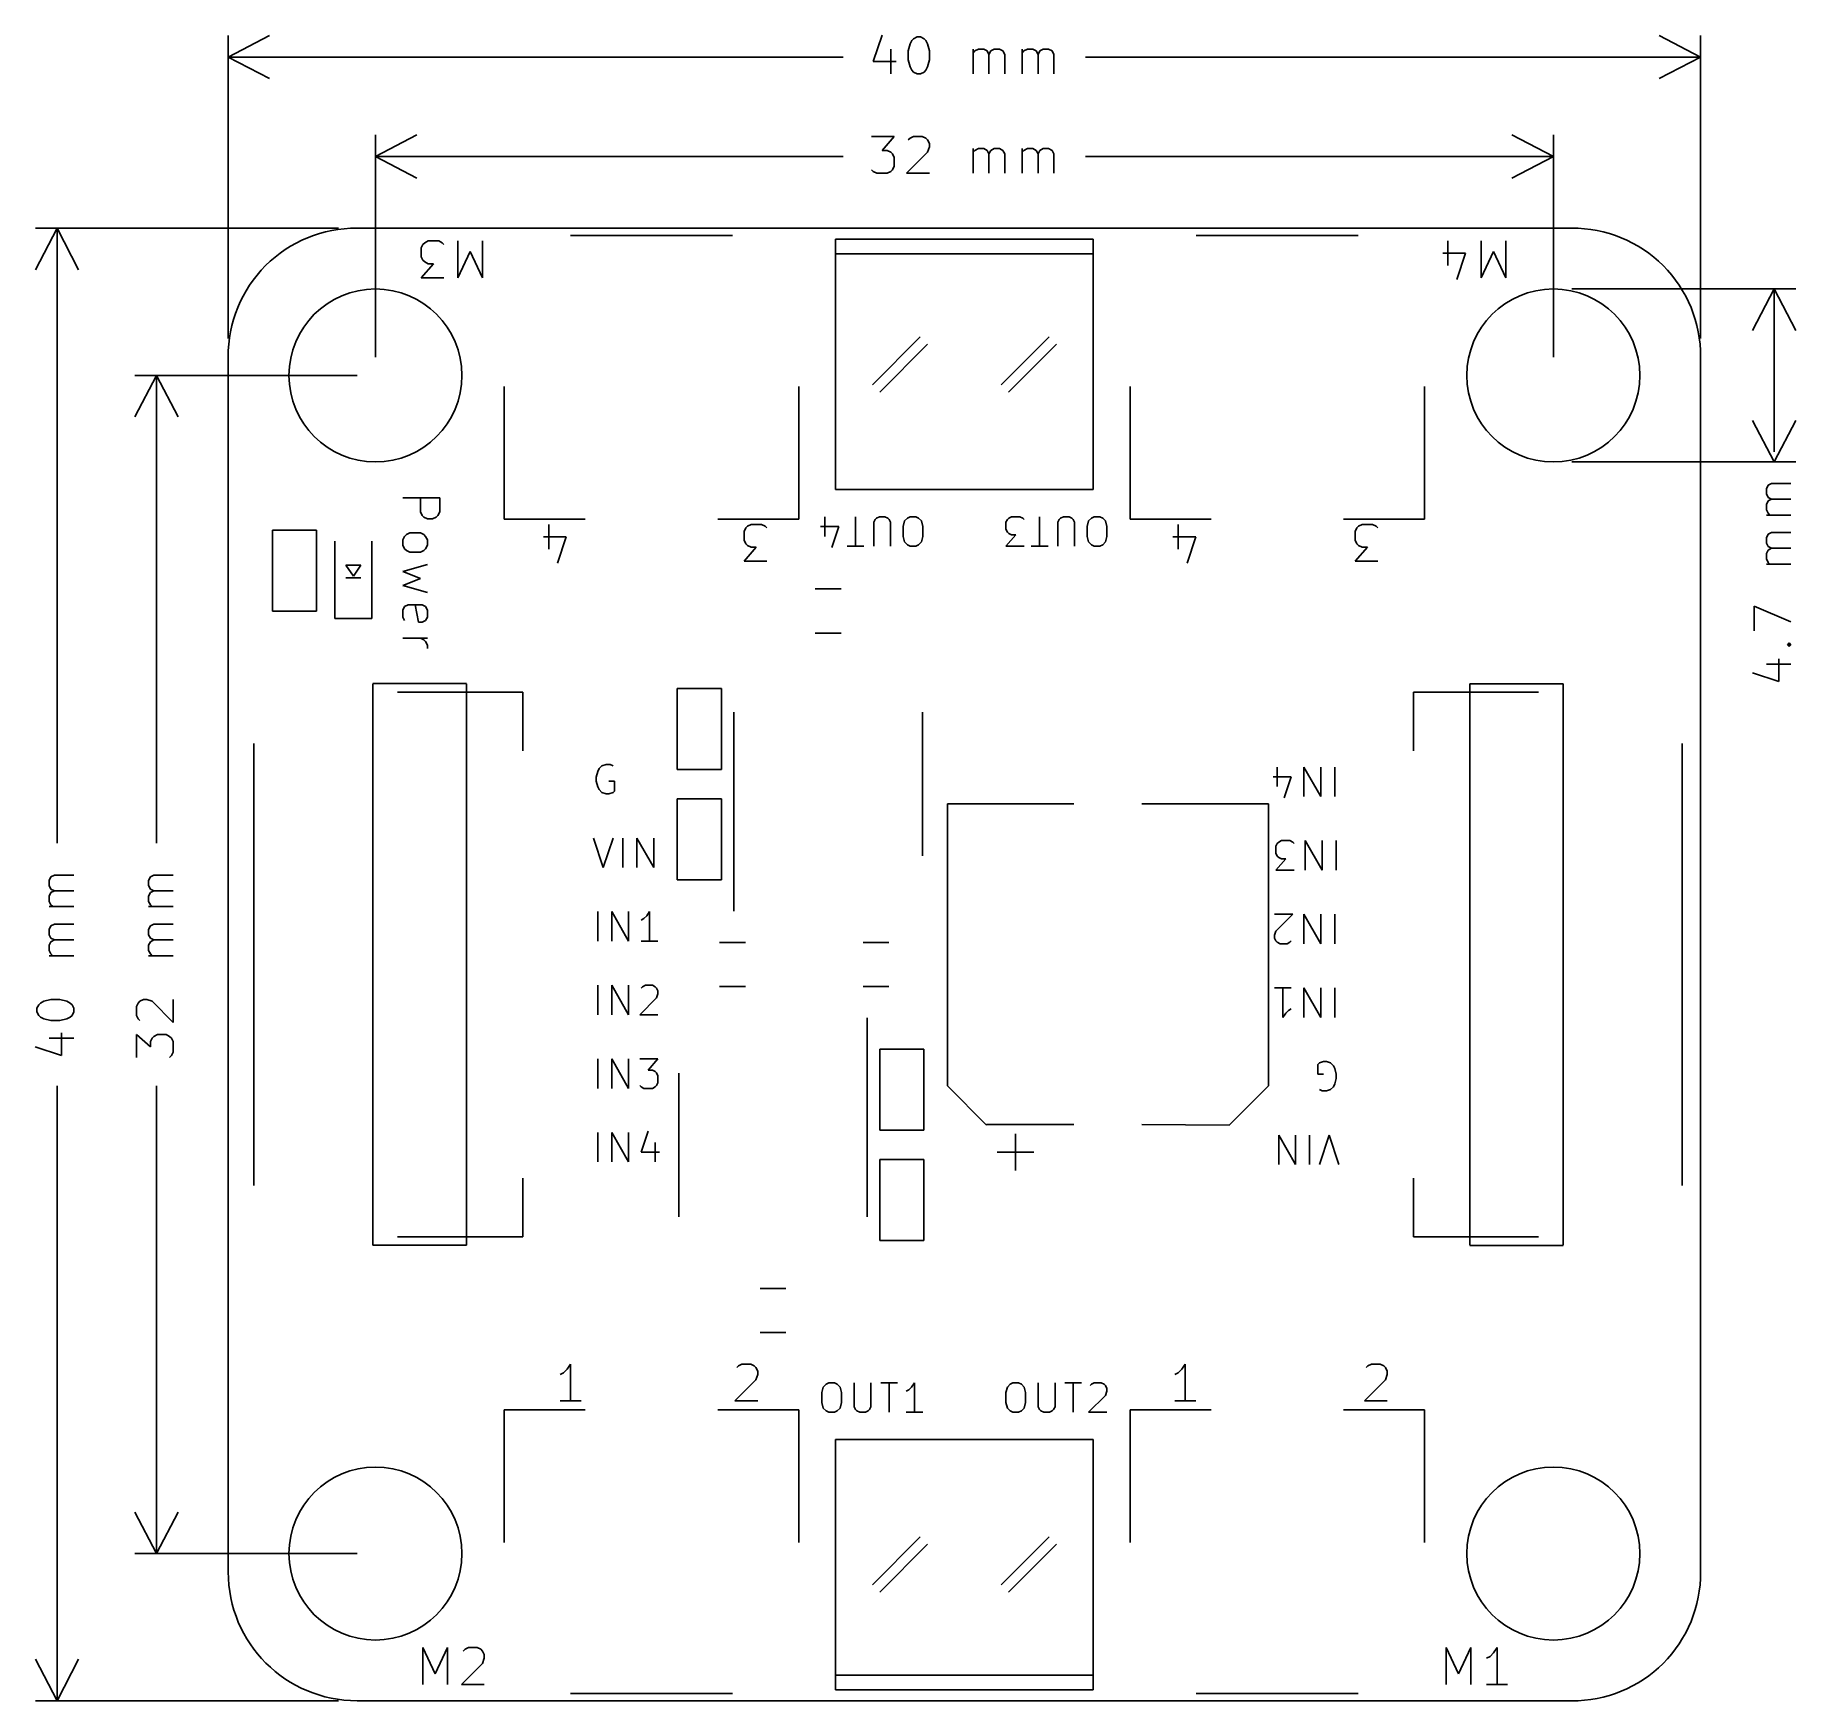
# Model space of a CAD drawing. Extents: x 67.2 to 115, y -60.1 to -14.9.
import ezdxf

# ---------------------------------------------------------------- set-up
doc = ezdxf.new("R2010")
doc.units = 0
doc.layers.add('BLACK', color=7, linetype='CONTINUOUS')

msp = doc.modelspace()

# ---------------------------------------------------------------- linework, layer by layer
at = {"layer": 'BLACK', "linetype": 'CONTINUOUS'}
for p, q in [((72.4, -15.45), (73.526504, -14.863579)), ((72.4, -23.1), (72.4, -14.86358)), ((90.161905, -14.8572), (89.92381, -15.571485)), ((90.4, -15.238152), (90.4, -15.904819)), ((90.876191, -15.285771), (90.92381, -15.095295)), ((90.876191, -15.523866), (90.876191, -15.285771)), ((90.92381, -15.095295), (90.971429, -15.000057)), ((90.971429, -15.000057), (91.019048, -14.952438)), ((91.019048, -14.952438), (91.114286, -14.904819)), ((91.114286, -14.904819), (91.209524, -14.904819)), ((91.209524, -14.904819), (91.304762, -14.952438)), ((91.304762, -14.952438), (91.352381, -15.000057)), ((91.352381, -15.000057), (91.4, -15.095295)), ((91.4, -15.095295), (91.447619, -15.285771)), ((91.447619, -15.285771), (91.447619, -15.523866)), ((92.638096, -15.904819), (92.638096, -15.238152)), ((92.638096, -15.33339), (92.685715, -15.285771)), ((92.685715, -15.285771), (92.780953, -15.238152)), ((92.780953, -15.238152), (92.92381, -15.238152)), ((92.92381, -15.238152), (93.019048, -15.285771)), ((93.019048, -15.285771), (93.066667, -15.381009)), ((93.066667, -15.381009), (93.114286, -15.285771)), ((93.114286, -15.285771), (93.209524, -15.238152)), ((93.209524, -15.238152), (93.352381, -15.238152)), ((93.352381, -15.238152), (93.44762, -15.285771)), ((93.44762, -15.285771), (93.495239, -15.381009)), ((93.971429, -15.904819), (93.971429, -15.238152)), ((93.971429, -15.33339), (94.019048, -15.285771)), ((94.019048, -15.285771), (94.114286, -15.238152)), ((94.114286, -15.238152), (94.257143, -15.238152)), ((94.257143, -15.238152), (94.352381, -15.285771)), ((94.352381, -15.285771), (94.4, -15.381009)), ((94.4, -15.381009), (94.447619, -15.285771)), ((94.447619, -15.285771), (94.542857, -15.238152)), ((94.542857, -15.238152), (94.685714, -15.238152)), ((94.685714, -15.238152), (94.780953, -15.285771)), ((94.780953, -15.285771), (94.828572, -15.381009)), ((112.4, -15.45), (111.273496, -14.863579)), ((112.4, -23.1), (112.4, -14.86358)), ((72.4, -15.45), (89.108334, -15.45)), ((72.4, -15.45), (73.526504, -16.036421)), ((89.92381, -15.571485), (90.542857, -15.571485)), ((90.92381, -15.714342), (90.876191, -15.523866)), ((90.971429, -15.80958), (90.92381, -15.714342)), ((91.4, -15.714342), (91.352381, -15.80958)), ((91.447619, -15.523866), (91.4, -15.714342)), ((93.066667, -15.381009), (93.066667, -15.904819)), ((93.495239, -15.381009), (93.495239, -15.904819)), ((94.4, -15.381009), (94.4, -15.904819)), ((94.828572, -15.381009), (94.828572, -15.904819)), ((95.691667, -15.45), (112.4, -15.45)), ((112.4, -15.45), (111.273496, -16.036421)), ((91.019048, -15.8572), (90.971429, -15.80958)), ((91.114286, -15.904819), (91.019048, -15.8572)), ((91.209524, -15.904819), (91.114286, -15.904819)), ((91.304762, -15.8572), (91.209524, -15.904819)), ((91.352381, -15.80958), (91.304762, -15.8572)), ((76.4, -18.15), (77.526504, -17.563579)), ((76.4, -23.6), (76.4, -17.56358)), ((89.876191, -17.604819), (90.495238, -17.604819)), ((90.495238, -17.604819), (90.161905, -17.985771)), ((90.876191, -17.700057), (90.92381, -17.652438)), ((90.92381, -17.652438), (91.019048, -17.604819)), ((91.019048, -17.604819), (91.257143, -17.604819)), ((91.257143, -17.604819), (91.352381, -17.652438)), ((91.352381, -17.652438), (91.4, -17.700057)), ((108.4, -18.15), (107.273496, -17.563579)), ((108.4, -23.6), (108.4, -17.56358)), ((76.4, -18.15), (89.108334, -18.15)), ((76.4, -18.15), (77.526504, -18.736421)), ((90.161905, -17.985771), (90.304762, -17.985771)), ((90.304762, -17.985771), (90.4, -18.03339)), ((90.4, -18.03339), (90.447619, -18.081009)), ((90.447619, -18.081009), (90.495238, -18.176247)), ((91.4, -18.03339), (90.828572, -18.604819)), ((91.4, -17.700057), (91.447619, -17.795295)), ((91.447619, -17.890533), (91.4, -18.03339)), ((91.447619, -17.795295), (91.447619, -17.890533)), ((92.638096, -18.604819), (92.638096, -17.938152)), ((92.638096, -18.03339), (92.685715, -17.985771)), ((92.685715, -17.985771), (92.780953, -17.938152)), ((92.780953, -17.938152), (92.92381, -17.938152)), ((92.92381, -17.938152), (93.019048, -17.985771)), ((93.019048, -17.985771), (93.066667, -18.081009)), ((93.066667, -18.081009), (93.114286, -17.985771)), ((93.066667, -18.081009), (93.066667, -18.604819)), ((93.114286, -17.985771), (93.209524, -17.938152)), ((93.209524, -17.938152), (93.352381, -17.938152)), ((93.352381, -17.938152), (93.44762, -17.985771)), ((93.44762, -17.985771), (93.495239, -18.081009)), ((93.495239, -18.081009), (93.495239, -18.604819)), ((93.971429, -18.604819), (93.971429, -17.938152)), ((93.971429, -18.03339), (94.019048, -17.985771)), ((94.019048, -17.985771), (94.114286, -17.938152)), ((94.114286, -17.938152), (94.257143, -17.938152)), ((94.257143, -17.938152), (94.352381, -17.985771)), ((94.352381, -17.985771), (94.4, -18.081009)), ((94.4, -18.081009), (94.447619, -17.985771)), ((94.4, -18.081009), (94.4, -18.604819)), ((94.447619, -17.985771), (94.542857, -17.938152)), ((94.542857, -17.938152), (94.685714, -17.938152)), ((94.685714, -17.938152), (94.780953, -17.985771)), ((94.780953, -17.985771), (94.828572, -18.081009)), ((94.828572, -18.081009), (94.828572, -18.604819)), ((95.691667, -18.15), (108.4, -18.15)), ((108.4, -18.15), (107.273496, -18.736421)), ((89.92381, -18.5572), (89.876191, -18.50958)), ((90.019048, -18.604819), (89.92381, -18.5572)), ((90.304762, -18.604819), (90.019048, -18.604819)), ((90.4, -18.5572), (90.304762, -18.604819)), ((90.447619, -18.50958), (90.4, -18.5572)), ((90.495238, -18.414342), (90.447619, -18.50958)), ((90.495238, -18.176247), (90.495238, -18.414342)), ((90.828572, -18.604819), (91.447619, -18.604819)), ((67.75, -20.1), (67.163579, -21.226504)), ((75.4, -20.1), (67.16358, -20.1)), ((67.75, -36.808333), (67.75, -20.1)), ((67.75, -20.1), (68.336421, -21.226504)), ((108.9, -20.1), (75.9, -20.1)), ((77.642857, -20.635657), (77.690476, -20.540419)), ((77.690476, -20.540419), (77.738095, -20.4928)), ((77.738095, -20.4928), (77.833333, -20.44518)), ((77.833333, -20.44518), (78.119047, -20.44518)), ((78.119047, -20.44518), (78.214285, -20.4928)), ((78.214285, -20.4928), (78.261904, -20.540419)), ((78.642857, -21.44518), (78.642857, -20.44518)), ((79.309523, -20.44518), (79.309523, -21.44518)), ((81.7, -20.3), (86.1, -20.3)), ((88.9, -27.2), (88.9, -20.4)), ((88.9, -20.4), (95.9, -20.4)), ((95.9, -20.4), (95.9, -27.2)), ((98.7, -20.3), (103.1, -20.3)), ((105.538095, -21.111847), (105.538095, -20.44518)), ((106.442857, -21.44518), (106.442857, -20.44518)), ((107.109523, -20.44518), (107.109523, -21.44518)), ((77.642857, -20.873752), (77.642857, -20.635657)), ((77.690476, -20.96899), (77.642857, -20.873752)), ((77.738095, -21.016609), (77.690476, -20.96899)), ((77.833333, -21.064228), (77.738095, -21.016609)), ((78.97619, -20.730895), (78.642857, -21.44518)), ((79.309523, -21.44518), (78.97619, -20.730895)), ((88.9, -20.8), (95.9, -20.8)), ((106.014285, -20.778514), (105.395238, -20.778514)), ((105.77619, -21.4928), (106.014285, -20.778514)), ((106.77619, -20.730895), (106.442857, -21.44518)), ((107.109523, -21.44518), (106.77619, -20.730895)), ((77.642857, -21.44518), (77.97619, -21.064228)), ((78.261904, -21.44518), (77.642857, -21.44518)), ((77.97619, -21.064228), (77.833333, -21.064228)), ((108.9, -21.75), (114.98642, -21.75)), ((114.4, -21.75), (113.813579, -22.876504)), ((114.4, -21.75), (114.4, -26.170238)), ((114.4, -21.75), (114.986421, -22.876504)), ((91.2, -23.05), (89.9, -24.35)), ((90.1, -24.55), (91.4, -23.25)), ((93.4, -24.35), (94.7, -23.05)), ((93.6, -24.55), (94.9, -23.25)), ((72.4, -23.6), (72.4, -56.6)), ((112.4, -23.6), (112.4, -56.6)), ((70.45, -24.1), (69.863579, -25.226504)), ((75.9, -24.1), (69.86358, -24.1)), ((70.45, -36.808333), (70.45, -24.1)), ((70.45, -24.1), (71.036421, -25.226504)), ((79.9, -24.4), (79.9, -28)), ((87.9, -24.4), (87.9, -28)), ((96.9, -24.4), (96.9, -28)), ((104.9, -24.4), (104.9, -28)), ((114.4, -26.45), (113.813579, -25.323496)), ((114.4, -26.45), (114.986421, -25.323496)), ((108.9, -26.45), (114.98642, -26.45)), ((95.9, -27.2), (88.9, -27.2)), ((114.188152, -27.17619), (114.235771, -27.080951)), ((114.188152, -27.319047), (114.188152, -27.17619)), ((114.235771, -27.080951), (114.331009, -27.033332)), ((114.331009, -27.033332), (114.854819, -27.033332)), ((77.14518, -27.423809), (78.14518, -27.423809)), ((77.621371, -27.804761), (77.621371, -27.423809)), ((78.14518, -27.423809), (78.14518, -27.804761)), ((114.235771, -27.414285), (114.188152, -27.319047)), ((114.188152, -27.604761), (114.235771, -27.509523)), ((114.188152, -27.747618), (114.188152, -27.604761)), ((114.331009, -27.461904), (114.235771, -27.414285)), ((114.235771, -27.509523), (114.331009, -27.461904)), ((114.331009, -27.461904), (114.854819, -27.461904)), ((77.66899, -27.899999), (77.621371, -27.804761)), ((77.716609, -27.947618), (77.66899, -27.899999)), ((77.811847, -27.995237), (77.716609, -27.947618)), ((77.954704, -27.995237), (77.811847, -27.995237)), ((78.049942, -27.947618), (77.954704, -27.995237)), ((78.097561, -27.899999), (78.049942, -27.947618)), ((78.14518, -27.804761), (78.097561, -27.899999)), ((79.9, -28), (82.1, -28)), ((81.109523, -28.814447), (81.109523, -28.14778)), ((87.9, -28), (85.7, -28)), ((86.461904, -28.243019), (86.509523, -28.1954)), ((86.509523, -28.1954), (86.604761, -28.14778)), ((86.604761, -28.14778), (86.890475, -28.14778)), ((86.890475, -28.14778), (86.985713, -28.1954)), ((86.985713, -28.1954), (87.033332, -28.243019)), ((88.985714, -28.202811), (88.490475, -28.202811)), ((88.604761, -28.469478), (88.604761, -27.936144)), ((88.795237, -28.77424), (88.985714, -28.202811)), ((89.442857, -27.936144), (89.442857, -28.736144)), ((89.97619, -28.012335), (89.938094, -28.088525)), ((89.938094, -28.088525), (89.938094, -28.736144)), ((90.014285, -27.97424), (89.97619, -28.012335)), ((90.090475, -27.936144), (90.014285, -27.97424)), ((90.242856, -27.936144), (90.090475, -27.936144)), ((90.319047, -27.97424), (90.242856, -27.936144)), ((90.357142, -28.012335), (90.319047, -27.97424)), ((90.395237, -28.088525), (90.357142, -28.012335)), ((90.395237, -28.736144), (90.395237, -28.088525)), ((90.738094, -28.202811), (90.776189, -28.05043)), ((90.738094, -28.469478), (90.738094, -28.202811)), ((90.776189, -28.05043), (90.85238, -27.97424)), ((90.85238, -27.97424), (90.92857, -27.936144)), ((90.92857, -27.936144), (91.080951, -27.936144)), ((91.080951, -27.936144), (91.157142, -27.97424)), ((91.157142, -27.97424), (91.233332, -28.05043)), ((91.233332, -28.05043), (91.271428, -28.202811)), ((91.271428, -28.202811), (91.271428, -28.469478)), ((93.528571, -28.088525), (93.566666, -28.012335)), ((93.528571, -28.279001), (93.528571, -28.088525)), ((93.566666, -28.012335), (93.604761, -27.97424)), ((93.604761, -27.97424), (93.680952, -27.936144)), ((93.680952, -27.936144), (93.909523, -27.936144)), ((93.909523, -27.936144), (93.985714, -27.97424)), ((93.985714, -27.97424), (94.023809, -28.012335)), ((94.442857, -27.936144), (94.442857, -28.736144)), ((94.97619, -28.012335), (94.938094, -28.088525)), ((94.938094, -28.088525), (94.938094, -28.736144)), ((95.014285, -27.97424), (94.97619, -28.012335)), ((95.090475, -27.936144), (95.014285, -27.97424)), ((95.242856, -27.936144), (95.090475, -27.936144)), ((95.319047, -27.97424), (95.242856, -27.936144)), ((95.357142, -28.012335), (95.319047, -27.97424)), ((95.395237, -28.088525), (95.357142, -28.012335)), ((95.395237, -28.736144), (95.395237, -28.088525)), ((95.738094, -28.202811), (95.776189, -28.05043)), ((95.738094, -28.469478), (95.738094, -28.202811)), ((95.776189, -28.05043), (95.85238, -27.97424)), ((95.85238, -27.97424), (95.92857, -27.936144)), ((95.92857, -27.936144), (96.080951, -27.936144)), ((96.080951, -27.936144), (96.157142, -27.97424)), ((96.157142, -27.97424), (96.233332, -28.05043)), ((96.233332, -28.05043), (96.271428, -28.202811)), ((96.271428, -28.202811), (96.271428, -28.469478)), ((96.9, -28), (99.1, -28)), ((98.209523, -28.814447), (98.209523, -28.14778)), ((104.9, -28), (102.7, -28)), ((103.061904, -28.243019), (103.109523, -28.1954)), ((103.109523, -28.1954), (103.204761, -28.14778)), ((103.204761, -28.14778), (103.490475, -28.14778)), ((103.490475, -28.14778), (103.585713, -28.1954)), ((103.585713, -28.1954), (103.633332, -28.243019)), ((114.235771, -27.842856), (114.188152, -27.747618)), ((114.854819, -27.890475), (114.188152, -27.890475)), ((114.28339, -27.890475), (114.235771, -27.842856)), ((73.6, -30.5), (73.6, -28.3)), ((74.8, -28.3), (73.6, -28.3)), ((74.8, -28.3), (74.8, -30.5)), ((75.3, -30.7), (75.3, -28.6)), ((76.3, -30.7), (76.3, -28.6)), ((77.14518, -28.566666), (77.1928, -28.471428)), ((77.14518, -28.709523), (77.14518, -28.566666)), ((77.1928, -28.471428), (77.240419, -28.423809)), ((77.240419, -28.423809), (77.335657, -28.37619)), ((77.335657, -28.37619), (77.621371, -28.37619)), ((77.621371, -28.37619), (77.716609, -28.423809)), ((77.716609, -28.423809), (77.764228, -28.471428)), ((77.764228, -28.471428), (77.811847, -28.566666)), ((77.811847, -28.566666), (77.811847, -28.709523)), ((81.585713, -28.481114), (80.966666, -28.481114)), ((81.347618, -29.1954), (81.585713, -28.481114)), ((86.414285, -28.338257), (86.461904, -28.243019)), ((86.414285, -28.576352), (86.414285, -28.338257)), ((86.461904, -28.67159), (86.414285, -28.576352)), ((86.509523, -28.719209), (86.461904, -28.67159)), ((90.776189, -28.621859), (90.738094, -28.469478)), ((90.85238, -28.698049), (90.776189, -28.621859)), ((91.233332, -28.621859), (91.157142, -28.698049)), ((91.271428, -28.469478), (91.233332, -28.621859)), ((93.566666, -28.355192), (93.528571, -28.279001)), ((93.528571, -28.736144), (93.795237, -28.431382)), ((93.604761, -28.393287), (93.566666, -28.355192)), ((93.680952, -28.431382), (93.604761, -28.393287)), ((93.795237, -28.431382), (93.680952, -28.431382)), ((95.776189, -28.621859), (95.738094, -28.469478)), ((95.85238, -28.698049), (95.776189, -28.621859)), ((96.233332, -28.621859), (96.157142, -28.698049)), ((96.271428, -28.469478), (96.233332, -28.621859)), ((98.685713, -28.481114), (98.066666, -28.481114)), ((98.447618, -29.1954), (98.685713, -28.481114)), ((103.014285, -28.338257), (103.061904, -28.243019)), ((103.014285, -28.576352), (103.014285, -28.338257)), ((103.061904, -28.67159), (103.014285, -28.576352)), ((103.109523, -28.719209), (103.061904, -28.67159)), ((114.188152, -28.509523), (114.235771, -28.414284)), ((114.188152, -28.65238), (114.188152, -28.509523)), ((114.235771, -28.747618), (114.188152, -28.65238)), ((114.235771, -28.414284), (114.331009, -28.366665)), ((114.331009, -28.366665), (114.854819, -28.366665)), ((77.1928, -28.804761), (77.14518, -28.709523)), ((77.240419, -28.85238), (77.1928, -28.804761)), ((77.335657, -28.899999), (77.240419, -28.85238)), ((77.621371, -28.899999), (77.335657, -28.899999)), ((77.716609, -28.85238), (77.621371, -28.899999)), ((77.764228, -28.804761), (77.716609, -28.85238)), ((77.811847, -28.709523), (77.764228, -28.804761)), ((86.414285, -29.14778), (86.747618, -28.766828)), ((87.033332, -29.14778), (86.414285, -29.14778)), ((86.604761, -28.766828), (86.509523, -28.719209)), ((86.747618, -28.766828), (86.604761, -28.766828)), ((89.671428, -28.736144), (89.214285, -28.736144)), ((90.92857, -28.736144), (90.85238, -28.698049)), ((91.080951, -28.736144), (90.92857, -28.736144)), ((91.157142, -28.698049), (91.080951, -28.736144)), ((94.023809, -28.736144), (93.528571, -28.736144)), ((94.671428, -28.736144), (94.214285, -28.736144)), ((95.92857, -28.736144), (95.85238, -28.698049)), ((96.080951, -28.736144), (95.92857, -28.736144)), ((96.157142, -28.698049), (96.080951, -28.736144)), ((103.014285, -29.14778), (103.347618, -28.766828)), ((103.633332, -29.14778), (103.014285, -29.14778)), ((103.204761, -28.766828), (103.109523, -28.719209)), ((103.347618, -28.766828), (103.204761, -28.766828)), ((114.188152, -28.938094), (114.235771, -28.842856)), ((114.188152, -29.080951), (114.188152, -28.938094)), ((114.235771, -29.176189), (114.188152, -29.080951)), ((114.331009, -28.795237), (114.235771, -28.747618)), ((114.235771, -28.842856), (114.331009, -28.795237)), ((114.331009, -28.795237), (114.854819, -28.795237)), ((75.6, -29.25), (76, -29.25)), ((75.8, -29.55), (75.6, -29.25)), ((75.6, -29.6), (76, -29.6)), ((76, -29.25), (75.8, -29.55)), ((77.811847, -29.233333), (77.14518, -29.423809)), ((77.14518, -29.423809), (77.621371, -29.614285)), ((77.621371, -29.614285), (77.14518, -29.804761)), ((114.854819, -29.223808), (114.188152, -29.223808)), ((114.28339, -29.223808), (114.235771, -29.176189)), ((77.14518, -29.804761), (77.811847, -29.995237)), ((88.35, -29.9), (89.05, -29.9)), ((74.8, -30.5), (73.6, -30.5)), ((77.14518, -30.471428), (77.1928, -30.37619)), ((77.14518, -30.661904), (77.14518, -30.471428)), ((77.1928, -30.37619), (77.288038, -30.328571)), ((77.288038, -30.328571), (77.66899, -30.328571)), ((77.573752, -30.804761), (77.478514, -30.328571)), ((77.66899, -30.328571), (77.764228, -30.37619)), ((77.764228, -30.37619), (77.811847, -30.471428)), ((77.811847, -30.471428), (77.811847, -30.661904)), ((113.854819, -31.033332), (113.854819, -30.366666)), ((113.854819, -30.366666), (114.854819, -30.795237)), ((75.3, -30.7), (76.3, -30.7)), ((77.1928, -30.757142), (77.14518, -30.661904)), ((77.66899, -30.804761), (77.573752, -30.804761)), ((77.764228, -30.757142), (77.66899, -30.804761)), ((77.811847, -30.661904), (77.764228, -30.757142)), ((77.14518, -31.233333), (77.811847, -31.233333)), ((77.621371, -31.233333), (77.716609, -31.280952)), ((77.716609, -31.280952), (77.764228, -31.328571)), ((77.764228, -31.328571), (77.811847, -31.423809)), ((77.811847, -31.423809), (77.811847, -31.519047)), ((89.05, -31.1), (88.35, -31.1)), ((114.75958, -31.414284), (114.8072, -31.366665)), ((114.8072, -31.461903), (114.75958, -31.414284)), ((114.75958, -31.414284), (114.854819, -31.414284)), ((114.8072, -31.366665), (114.854819, -31.414284)), ((114.854819, -31.414284), (114.8072, -31.461903)), ((114.188152, -31.938094), (114.854819, -31.938094)), ((114.521485, -32.414284), (114.521485, -31.795237)), ((76.33, -32.47), (78.87, -32.47)), ((76.33, -47.72), (76.33, -32.48)), ((78.87, -47.72), (78.87, -32.48)), ((108.67, -32.48), (106.13, -32.48)), ((106.13, -32.48), (106.13, -47.72)), ((108.67, -32.48), (108.67, -47.72)), ((113.8072, -32.176189), (114.521485, -32.414284)), ((77, -32.7), (80.4, -32.7)), ((80.4, -32.7), (80.4, -34.3)), ((84.6, -34.8), (84.6, -32.6)), ((85.8, -32.6), (84.6, -32.6)), ((85.8, -32.6), (85.8, -34.8)), ((108, -32.7), (104.6, -32.7)), ((104.6, -32.7), (104.6, -34.3)), ((86.14, -35.2), (86.14, -33.25)), ((91.26, -35.2), (91.26, -33.25)), ((73.1, -46.1), (73.1, -34.1)), ((111.9, -34.1), (111.9, -46.1)), ((82.438095, -34.854851), (82.399999, -35.007232)), ((82.47619, -34.77866), (82.438095, -34.854851)), ((82.55238, -34.70247), (82.47619, -34.77866)), ((82.666666, -34.664375), (82.55238, -34.70247)), ((82.780952, -34.664375), (82.666666, -34.664375)), ((82.857142, -34.70247), (82.780952, -34.664375)), ((85.8, -34.8), (84.6, -34.8)), ((100.9, -35.268958), (100.9, -34.735624)), ((102.080952, -35.535624), (101.623809, -34.735624)), ((101.623809, -34.735624), (101.623809, -35.535624)), ((102.080952, -34.735624), (102.080952, -35.535624)), ((102.461904, -34.735624), (102.461904, -35.535624)), ((82.399999, -35.007232), (82.399999, -35.121518)), ((82.399999, -35.121518), (82.438095, -35.273899)), ((82.438095, -35.273899), (82.47619, -35.350089)), ((82.47619, -35.350089), (82.55238, -35.42628)), ((82.895238, -35.121518), (82.742857, -35.121518)), ((82.857142, -35.42628), (82.895238, -35.388184)), ((82.895238, -35.388184), (82.895238, -35.121518)), ((86.14, -35.2), (86.14, -38.65)), ((91.26, -35.2), (91.26, -37.15)), ((101.280953, -35.002291), (100.785714, -35.002291)), ((101.090476, -35.57372), (101.280953, -35.002291)), ((82.55238, -35.42628), (82.666666, -35.464375)), ((82.666666, -35.464375), (82.742857, -35.464375)), ((82.742857, -35.464375), (82.857142, -35.42628)), ((85.8, -35.6), (84.6, -35.6)), ((84.6, -37.8), (84.6, -35.6)), ((85.8, -35.6), (85.8, -37.8)), ((91.94, -43.395563), (91.94, -35.74)), ((91.94, -35.74), (95.375, -35.74)), ((100.66, -35.74), (97.225, -35.74)), ((100.66, -43.395563), (100.66, -35.74)), ((82.32381, -36.664375), (82.590477, -37.464375)), ((82.590477, -37.464375), (82.857143, -36.664375)), ((83.12381, -37.464375), (83.12381, -36.664375)), ((83.504762, -37.464375), (83.504762, -36.664375)), ((83.504762, -36.664375), (83.961905, -37.464375)), ((83.961905, -37.464375), (83.961905, -36.664375)), ((100.861905, -36.888005), (100.9, -36.811815)), ((100.9, -36.811815), (100.938095, -36.77372)), ((100.938095, -36.77372), (101.014286, -36.735624)), ((101.014286, -36.735624), (101.242857, -36.735624)), ((101.242857, -36.735624), (101.319048, -36.77372)), ((101.319048, -36.77372), (101.357143, -36.811815)), ((102.119047, -37.535624), (101.661904, -36.735624)), ((101.661904, -36.735624), (101.661904, -37.535624)), ((102.119047, -36.735624), (102.119047, -37.535624)), ((102.499999, -36.735624), (102.499999, -37.535624)), ((100.861905, -37.078481), (100.861905, -36.888005)), ((100.9, -37.154672), (100.861905, -37.078481)), ((100.861905, -37.535624), (101.128571, -37.230862)), ((100.938095, -37.192767), (100.9, -37.154672)), ((101.014286, -37.230862), (100.938095, -37.192767)), ((101.128571, -37.230862), (101.014286, -37.230862)), ((67.538152, -37.814285), (67.585771, -37.719046)), ((67.585771, -37.719046), (67.681009, -37.671427)), ((67.681009, -37.671427), (68.204819, -37.671427)), ((70.238152, -37.814285), (70.285771, -37.719046)), ((70.285771, -37.719046), (70.381009, -37.671427)), ((70.381009, -37.671427), (70.904819, -37.671427)), ((101.357143, -37.535624), (100.861905, -37.535624)), ((67.538152, -37.957142), (67.538152, -37.814285)), ((67.585771, -38.05238), (67.538152, -37.957142)), ((67.538152, -38.242856), (67.585771, -38.147618)), ((67.538152, -38.385713), (67.538152, -38.242856)), ((67.681009, -38.099999), (67.585771, -38.05238)), ((67.585771, -38.147618), (67.681009, -38.099999)), ((67.681009, -38.099999), (68.204819, -38.099999)), ((70.238152, -37.957142), (70.238152, -37.814285)), ((70.285771, -38.05238), (70.238152, -37.957142)), ((70.238152, -38.242856), (70.285771, -38.147618)), ((70.238152, -38.385713), (70.238152, -38.242856)), ((70.381009, -38.099999), (70.285771, -38.05238)), ((70.285771, -38.147618), (70.381009, -38.099999)), ((70.381009, -38.099999), (70.904819, -38.099999)), ((85.8, -37.8), (84.6, -37.8)), ((67.585771, -38.480951), (67.538152, -38.385713)), ((68.204819, -38.52857), (67.538152, -38.52857)), ((67.63339, -38.52857), (67.585771, -38.480951)), ((70.285771, -38.480951), (70.238152, -38.385713)), ((70.904819, -38.52857), (70.238152, -38.52857)), ((70.33339, -38.52857), (70.285771, -38.480951)), ((82.438095, -39.464375), (82.438095, -38.664375)), ((82.819047, -39.464375), (82.819047, -38.664375)), ((82.819047, -38.664375), (83.27619, -39.464375)), ((83.27619, -39.464375), (83.27619, -38.664375)), ((83.847618, -38.664375), (83.771427, -38.77866)), ((83.847618, -39.464375), (83.847618, -38.664375)), ((101.319048, -38.735624), (100.82381, -38.735624)), ((100.861905, -39.192767), (101.319048, -38.735624)), ((102.080952, -39.535624), (101.623809, -38.735624)), ((101.623809, -38.735624), (101.623809, -39.535624)), ((102.080952, -38.735624), (102.080952, -39.535624)), ((102.461904, -38.735624), (102.461904, -39.535624)), ((67.538152, -39.147618), (67.585771, -39.052379)), ((67.538152, -39.290475), (67.538152, -39.147618)), ((67.585771, -39.052379), (67.681009, -39.00476)), ((67.681009, -39.00476), (68.204819, -39.00476)), ((70.238152, -39.147618), (70.285771, -39.052379)), ((70.238152, -39.290475), (70.238152, -39.147618)), ((70.285771, -39.052379), (70.381009, -39.00476)), ((70.381009, -39.00476), (70.904819, -39.00476)), ((83.695237, -38.854851), (83.619046, -38.892946)), ((83.771427, -38.77866), (83.695237, -38.854851)), ((100.82381, -39.307053), (100.861905, -39.192767)), ((67.585771, -39.385713), (67.538152, -39.290475)), ((67.538152, -39.576189), (67.585771, -39.480951)), ((67.538152, -39.719046), (67.538152, -39.576189)), ((67.681009, -39.433332), (67.585771, -39.385713)), ((67.585771, -39.480951), (67.681009, -39.433332)), ((67.681009, -39.433332), (68.204819, -39.433332)), ((70.285771, -39.385713), (70.238152, -39.290475)), ((70.238152, -39.576189), (70.285771, -39.480951)), ((70.238152, -39.719046), (70.238152, -39.576189)), ((70.381009, -39.433332), (70.285771, -39.385713)), ((70.285771, -39.480951), (70.381009, -39.433332)), ((70.381009, -39.433332), (70.904819, -39.433332)), ((84.076189, -39.464375), (83.619046, -39.464375)), ((85.75, -39.5), (86.45, -39.5)), ((89.65, -39.5), (90.35, -39.5)), ((100.82381, -39.383243), (100.82381, -39.307053)), ((100.861905, -39.459434), (100.82381, -39.383243)), ((100.9, -39.497529), (100.861905, -39.459434)), ((100.976191, -39.535624), (100.9, -39.497529)), ((101.166667, -39.535624), (100.976191, -39.535624)), ((101.242857, -39.497529), (101.166667, -39.535624)), ((101.280953, -39.459434), (101.242857, -39.497529)), ((67.585771, -39.814284), (67.538152, -39.719046)), ((68.204819, -39.861903), (67.538152, -39.861903)), ((67.63339, -39.861903), (67.585771, -39.814284)), ((70.285771, -39.814284), (70.238152, -39.719046)), ((70.904819, -39.861903), (70.238152, -39.861903)), ((70.33339, -39.861903), (70.285771, -39.814284)), ((67.300057, -41.147618), (67.395295, -41.099999)), ((67.395295, -41.099999), (67.585771, -41.05238)), ((67.585771, -41.05238), (67.823866, -41.05238)), ((67.823866, -41.05238), (68.014342, -41.099999)), ((68.014342, -41.099999), (68.10958, -41.147618)), ((69.952438, -41.147618), (70.000057, -41.099999)), ((70.000057, -41.099999), (70.095295, -41.05238)), ((70.095295, -41.05238), (70.190533, -41.05238)), ((70.190533, -41.05238), (70.33339, -41.099999)), ((70.33339, -41.099999), (70.904819, -41.671427)), ((70.904819, -41.671427), (70.904819, -41.05238)), ((82.438095, -41.464375), (82.438095, -40.664375)), ((82.819047, -41.464375), (82.819047, -40.664375)), ((82.819047, -40.664375), (83.27619, -41.464375)), ((83.27619, -41.464375), (83.27619, -40.664375)), ((84.038094, -41.007232), (83.580951, -41.464375)), ((83.619046, -40.740565), (83.657142, -40.70247)), ((83.657142, -40.70247), (83.733332, -40.664375)), ((83.733332, -40.664375), (83.923808, -40.664375)), ((83.923808, -40.664375), (83.999999, -40.70247)), ((83.999999, -40.70247), (84.038094, -40.740565)), ((84.038094, -40.740565), (84.076189, -40.816756)), ((84.076189, -40.892946), (84.038094, -41.007232)), ((84.076189, -40.816756), (84.076189, -40.892946)), ((86.45, -40.7), (85.75, -40.7)), ((90.35, -40.7), (89.65, -40.7)), ((100.82381, -40.735624), (101.280953, -40.735624)), ((101.052381, -40.735624), (101.052381, -41.535624)), ((102.080952, -41.535624), (101.623809, -40.735624)), ((101.623809, -40.735624), (101.623809, -41.535624)), ((102.080952, -40.735624), (102.080952, -41.535624)), ((102.461904, -40.735624), (102.461904, -41.535624)), ((67.204819, -41.290475), (67.252438, -41.195237)), ((67.204819, -41.385713), (67.204819, -41.290475)), ((67.252438, -41.480951), (67.204819, -41.385713)), ((67.252438, -41.195237), (67.300057, -41.147618)), ((67.300057, -41.52857), (67.252438, -41.480951)), ((67.395295, -41.576189), (67.300057, -41.52857)), ((67.585771, -41.623808), (67.395295, -41.576189)), ((68.014342, -41.576189), (67.823866, -41.623808)), ((68.10958, -41.52857), (68.014342, -41.576189)), ((68.10958, -41.147618), (68.1572, -41.195237)), ((68.1572, -41.480951), (68.10958, -41.52857)), ((68.1572, -41.195237), (68.204819, -41.290475)), ((68.204819, -41.385713), (68.1572, -41.480951)), ((68.204819, -41.290475), (68.204819, -41.385713)), ((69.904819, -41.242856), (69.952438, -41.147618)), ((69.904819, -41.480951), (69.904819, -41.242856)), ((69.952438, -41.576189), (69.904819, -41.480951)), ((70.000057, -41.623808), (69.952438, -41.576189)), ((83.580951, -41.464375), (84.076189, -41.464375)), ((89.76, -45), (89.76, -41.55)), ((101.052381, -41.535624), (101.128572, -41.421339)), ((101.128572, -41.421339), (101.204762, -41.345148)), ((101.204762, -41.345148), (101.280953, -41.307053)), ((67.823866, -41.623808), (67.585771, -41.623808)), ((67.871485, -42.576189), (67.871485, -41.957142)), ((69.904819, -42.623808), (69.904819, -42.004761)), ((69.904819, -42.004761), (70.285771, -42.338094)), ((70.33339, -42.099999), (70.381009, -42.05238)), ((70.381009, -42.05238), (70.476247, -42.004761)), ((70.476247, -42.004761), (70.714342, -42.004761)), ((70.714342, -42.004761), (70.80958, -42.05238)), ((70.80958, -42.05238), (70.8572, -42.099999)), ((67.1572, -42.338094), (67.871485, -42.576189)), ((67.538152, -42.099999), (68.204819, -42.099999)), ((70.285771, -42.195237), (70.33339, -42.099999)), ((70.285771, -42.338094), (70.285771, -42.195237)), ((70.8572, -42.099999), (70.904819, -42.195237)), ((70.904819, -42.480951), (70.8572, -42.576189)), ((70.904819, -42.195237), (70.904819, -42.480951)), ((90.1, -42.4), (91.3, -42.4)), ((90.1, -44.6), (90.1, -42.4)), ((91.3, -42.4), (91.3, -44.6)), ((70.8572, -42.576189), (70.80958, -42.623808)), ((82.438095, -43.464375), (82.438095, -42.664375)), ((82.819047, -43.464375), (82.819047, -42.664375)), ((82.819047, -42.664375), (83.27619, -43.464375)), ((83.27619, -43.464375), (83.27619, -42.664375)), ((83.580951, -42.664375), (84.076189, -42.664375)), ((84.076189, -42.664375), (83.809523, -42.969137)), ((83.809523, -42.969137), (83.923808, -42.969137)), ((83.923808, -42.969137), (83.999999, -43.007232)), ((83.999999, -43.007232), (84.038094, -43.045327)), ((84.038094, -43.045327), (84.076189, -43.121518)), ((102.042857, -42.77372), (102.004761, -42.811815)), ((102.004761, -42.811815), (102.004761, -43.078481)), ((102.157142, -42.735624), (102.042857, -42.77372)), ((102.233333, -42.735624), (102.157142, -42.735624)), ((102.347619, -42.77372), (102.233333, -42.735624)), ((102.423809, -42.84991), (102.347619, -42.77372)), ((102.461904, -42.9261), (102.423809, -42.84991)), ((102.5, -43.078481), (102.461904, -42.9261)), ((67.75, -60.1), (67.75, -43.391666)), ((70.45, -56.1), (70.45, -43.391666)), ((83.619046, -43.42628), (83.580951, -43.388184)), ((83.695237, -43.464375), (83.619046, -43.42628)), ((83.923808, -43.464375), (83.695237, -43.464375)), ((83.999999, -43.42628), (83.923808, -43.464375)), ((84.038094, -43.388184), (83.999999, -43.42628)), ((84.076189, -43.311994), (84.038094, -43.388184)), ((84.076189, -43.121518), (84.076189, -43.311994)), ((84.64, -45), (84.64, -43.05)), ((93.004437, -44.46), (91.94, -43.395563)), ((99.595563, -44.46), (100.66, -43.395563)), ((102.004761, -43.078481), (102.157142, -43.078481)), ((102.042857, -43.497529), (102.119047, -43.535624)), ((102.233333, -43.535624), (102.347619, -43.497529)), ((102.347619, -43.497529), (102.423809, -43.421339)), ((102.423809, -43.421339), (102.461904, -43.345148)), ((102.461904, -43.345148), (102.5, -43.192767)), ((102.5, -43.192767), (102.5, -43.078481)), ((102.119047, -43.535624), (102.233333, -43.535624)), ((93.004437, -44.45), (95.375, -44.45)), ((99.595563, -44.46), (97.225, -44.45)), ((82.438095, -45.464375), (82.438095, -44.664375)), ((82.819047, -45.464375), (82.819047, -44.664375)), ((82.819047, -44.664375), (83.27619, -45.464375)), ((83.27619, -45.464375), (83.27619, -44.664375)), ((83.809523, -44.62628), (83.619046, -45.197708)), ((83.999999, -44.931041), (83.999999, -45.464375)), ((90.1, -44.6), (91.3, -44.6)), ((93.79, -45.7), (93.79, -44.7)), ((101.395237, -45.535624), (100.938094, -44.735624)), ((100.938094, -44.735624), (100.938094, -45.535624)), ((101.395237, -44.735624), (101.395237, -45.535624)), ((101.776189, -44.735624), (101.776189, -45.535624)), ((102.309522, -44.735624), (102.042856, -45.535624)), ((102.576189, -45.535624), (102.309522, -44.735624)), ((83.619046, -45.197708), (84.114285, -45.197708)), ((84.64, -45), (84.64, -46.95)), ((89.76, -45), (89.76, -46.95)), ((90.1, -45.4), (91.3, -45.4)), ((90.1, -47.6), (90.1, -45.4)), ((91.3, -45.4), (91.3, -47.6)), ((93.29, -45.2), (94.29, -45.2)), ((80.4, -47.5), (80.4, -45.9)), ((104.6, -47.5), (104.6, -45.9)), ((76.33, -47.72), (78.87, -47.72)), ((77, -47.5), (80.4, -47.5)), ((90.1, -47.6), (91.3, -47.6)), ((108, -47.5), (104.6, -47.5)), ((108.67, -47.73), (106.13, -47.73)), ((86.85, -48.9), (87.55, -48.9)), ((87.55, -50.1), (86.85, -50.1)), ((81.604762, -51.095076), (81.509524, -51.190314)), ((81.7, -50.952219), (81.604762, -51.095076)), ((81.7, -51.952219), (81.7, -50.952219)), ((86.214286, -51.047457), (86.261905, -50.999838)), ((86.261905, -50.999838), (86.357143, -50.952219)), ((86.357143, -50.952219), (86.595238, -50.952219)), ((86.595238, -50.952219), (86.690476, -50.999838)), ((86.690476, -50.999838), (86.738095, -51.047457)), ((86.738095, -51.047457), (86.785714, -51.142695)), ((86.785714, -51.142695), (86.785714, -51.237933)), ((98.304762, -51.095076), (98.209524, -51.190314)), ((98.4, -50.952219), (98.304762, -51.095076)), ((98.4, -51.952219), (98.4, -50.952219)), ((103.314286, -51.047457), (103.361905, -50.999838)), ((103.361905, -50.999838), (103.457143, -50.952219)), ((103.457143, -50.952219), (103.695238, -50.952219)), ((103.695238, -50.952219), (103.790476, -50.999838)), ((103.790476, -50.999838), (103.838095, -51.047457)), ((103.838095, -51.047457), (103.885714, -51.142695)), ((103.885714, -51.142695), (103.885714, -51.237933)), ((81.509524, -51.190314), (81.414286, -51.237933)), ((86.738095, -51.38079), (86.166667, -51.952219)), ((86.785714, -51.237933), (86.738095, -51.38079)), ((88.528571, -51.730521), (88.566667, -51.57814)), ((88.566667, -51.57814), (88.642857, -51.50195)), ((88.642857, -51.50195), (88.719048, -51.463855)), ((88.719048, -51.463855), (88.871429, -51.463855)), ((88.871429, -51.463855), (88.947619, -51.50195)), ((88.947619, -51.50195), (89.02381, -51.57814)), ((89.02381, -51.57814), (89.061905, -51.730521)), ((89.404762, -51.463855), (89.404762, -52.111474)), ((89.861905, -52.111474), (89.861905, -51.463855)), ((90.128571, -51.463855), (90.585714, -51.463855)), ((90.357142, -52.263855), (90.357142, -51.463855)), ((90.890476, -51.654331), (90.814285, -51.692426)), ((90.966666, -51.57814), (90.890476, -51.654331)), ((91.042857, -51.463855), (90.966666, -51.57814)), ((91.042857, -52.263855), (91.042857, -51.463855)), ((93.528571, -51.730521), (93.566667, -51.57814)), ((93.566667, -51.57814), (93.642857, -51.50195)), ((93.642857, -51.50195), (93.719048, -51.463855)), ((93.719048, -51.463855), (93.871429, -51.463855)), ((93.871429, -51.463855), (93.947619, -51.50195)), ((93.947619, -51.50195), (94.02381, -51.57814)), ((94.02381, -51.57814), (94.061905, -51.730521)), ((94.404762, -51.463855), (94.404762, -52.111474)), ((94.861905, -52.111474), (94.861905, -51.463855)), ((95.128571, -51.463855), (95.585714, -51.463855)), ((95.357142, -52.263855), (95.357142, -51.463855)), ((95.814285, -51.540045), (95.852381, -51.50195)), ((95.852381, -51.50195), (95.928571, -51.463855)), ((95.928571, -51.463855), (96.119047, -51.463855)), ((96.119047, -51.463855), (96.195238, -51.50195)), ((96.195238, -51.50195), (96.233333, -51.540045)), ((96.233333, -51.540045), (96.271428, -51.616236)), ((96.271428, -51.616236), (96.271428, -51.692426)), ((98.209524, -51.190314), (98.114286, -51.237933)), ((103.838095, -51.38079), (103.266667, -51.952219)), ((103.885714, -51.237933), (103.838095, -51.38079)), ((81.985714, -51.952219), (81.414286, -51.952219)), ((86.166667, -51.952219), (86.785714, -51.952219)), ((88.528571, -51.997188), (88.528571, -51.730521)), ((88.566667, -52.149569), (88.528571, -51.997188)), ((89.061905, -51.997188), (89.02381, -52.149569)), ((89.061905, -51.730521), (89.061905, -51.997188)), ((89.404762, -52.111474), (89.442857, -52.187664)), ((89.823809, -52.187664), (89.861905, -52.111474)), ((93.528571, -51.997188), (93.528571, -51.730521)), ((93.566667, -52.149569), (93.528571, -51.997188)), ((94.061905, -51.997188), (94.02381, -52.149569)), ((94.061905, -51.730521), (94.061905, -51.997188)), ((94.404762, -52.111474), (94.442857, -52.187664)), ((94.823809, -52.187664), (94.861905, -52.111474)), ((96.233333, -51.806712), (95.77619, -52.263855)), ((96.271428, -51.692426), (96.233333, -51.806712)), ((98.685714, -51.952219), (98.114286, -51.952219)), ((103.266667, -51.952219), (103.885714, -51.952219)), ((79.9, -55.8), (79.9, -52.2)), ((79.9, -52.2), (82.1, -52.2)), ((87.9, -52.2), (85.7, -52.2)), ((87.9, -55.8), (87.9, -52.2)), ((88.642857, -52.22576), (88.566667, -52.149569)), ((88.719048, -52.263855), (88.642857, -52.22576)), ((88.871429, -52.263855), (88.719048, -52.263855)), ((88.947619, -52.22576), (88.871429, -52.263855)), ((89.02381, -52.149569), (88.947619, -52.22576)), ((89.442857, -52.187664), (89.480952, -52.22576)), ((89.480952, -52.22576), (89.557143, -52.263855)), ((89.557143, -52.263855), (89.709524, -52.263855)), ((89.709524, -52.263855), (89.785714, -52.22576)), ((89.785714, -52.22576), (89.823809, -52.187664)), ((91.271428, -52.263855), (90.814285, -52.263855)), ((93.642857, -52.22576), (93.566667, -52.149569)), ((93.719048, -52.263855), (93.642857, -52.22576)), ((93.871429, -52.263855), (93.719048, -52.263855)), ((93.947619, -52.22576), (93.871429, -52.263855)), ((94.02381, -52.149569), (93.947619, -52.22576)), ((94.442857, -52.187664), (94.480952, -52.22576)), ((94.480952, -52.22576), (94.557143, -52.263855)), ((94.557143, -52.263855), (94.709524, -52.263855)), ((94.709524, -52.263855), (94.785714, -52.22576)), ((94.785714, -52.22576), (94.823809, -52.187664)), ((95.77619, -52.263855), (96.271428, -52.263855)), ((96.9, -55.8), (96.9, -52.2)), ((96.9, -52.2), (99.1, -52.2)), ((104.9, -52.2), (102.7, -52.2)), ((104.9, -55.8), (104.9, -52.2)), ((88.9, -53), (95.9, -53)), ((88.9, -59.8), (88.9, -53)), ((95.9, -53), (95.9, -59.8)), ((70.45, -56.1), (69.863579, -54.973496)), ((70.45, -56.1), (71.036421, -54.973496)), ((91.2, -55.65), (89.9, -56.95)), ((91.4, -55.85), (90.1, -57.15)), ((94.7, -55.65), (93.4, -56.95)), ((93.6, -57.15), (94.9, -55.85)), ((75.9, -56.1), (69.86358, -56.1)), ((77.690476, -59.654819), (77.690476, -58.654819)), ((77.690476, -58.654819), (78.023809, -59.369104)), ((78.023809, -59.369104), (78.357142, -58.654819)), ((78.357142, -58.654819), (78.357142, -59.654819)), ((78.785714, -58.750057), (78.833333, -58.702438)), ((78.833333, -58.702438), (78.928571, -58.654819)), ((78.928571, -58.654819), (79.166666, -58.654819)), ((79.166666, -58.654819), (79.261904, -58.702438)), ((79.261904, -58.702438), (79.309523, -58.750057)), ((79.309523, -58.750057), (79.357142, -58.845295)), ((105.490476, -59.654819), (105.490476, -58.654819)), ((105.490476, -58.654819), (105.823809, -59.369104)), ((105.823809, -59.369104), (106.157142, -58.654819)), ((106.157142, -58.654819), (106.157142, -59.654819)), ((106.77619, -58.797676), (106.680952, -58.892914)), ((106.871428, -58.654819), (106.77619, -58.797676)), ((106.871428, -59.654819), (106.871428, -58.654819)), ((67.75, -60.1), (67.163579, -58.973496)), ((67.75, -60.1), (68.336421, -58.973496)), ((79.309523, -59.08339), (78.738095, -59.654819)), ((79.357142, -58.940533), (79.309523, -59.08339)), ((79.357142, -58.845295), (79.357142, -58.940533)), ((106.680952, -58.892914), (106.585714, -58.940533)), ((78.738095, -59.654819), (79.357142, -59.654819)), ((95.9, -59.4), (88.9, -59.4)), ((107.157142, -59.654819), (106.585714, -59.654819)), ((75.4, -60.1), (67.16358, -60.1)), ((108.9, -60.1), (75.9, -60.1)), ((86.1, -59.9), (81.7, -59.9)), ((95.9, -59.8), (88.9, -59.8)), ((103.1, -59.9), (98.7, -59.9))]:
    msp.add_line(p, q, dxfattribs=at)
at = {"layer": 'BLACK'}
for centre in [(76.4, -24.1), (108.4, -24.1), (76.4, -56.1), (108.4, -56.1)]:
    msp.add_circle(centre, 2.35, dxfattribs=at)
for centre, radius, start, end in [((75.8697, -23.5697), 3.469832, -270.5003366, -179.4996634), ((108.9303, -23.5697), 3.469832, -0.5003366, 90.5003366), ((75.9, -56.6), 3.5, -180, -90), ((108.9303, -56.6303), 3.469832, -90.5003366, 0.5003366)]:
    msp.add_arc(centre, radius, start, end, dxfattribs=at)

doc.saveas('drawing.dxf')
